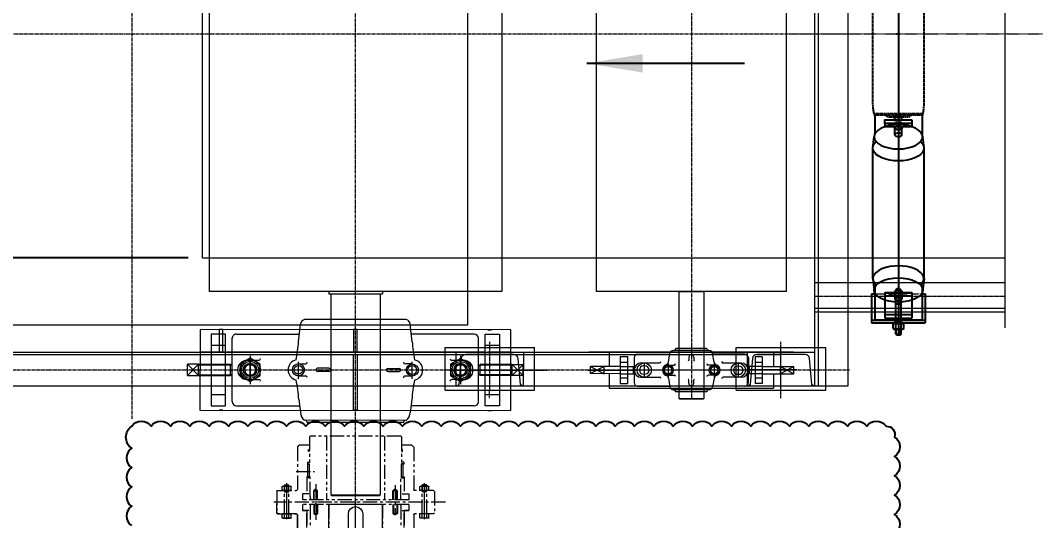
# Model space of a CAD drawing. Header units: millimetres. Extents: x -243837 to -5443, y 40 to 285140.
# Drawn here: x -73473 to -64342, y 53293 to 57757 of the extents above; entities that cross this region are included whole.
import ezdxf

# ---------------------------------------------------------------- set-up
doc = ezdxf.new("R2010")
doc.units = ezdxf.units.MM
for name, pattern in [('CENTER', [50.8, 31.75, -6.35, 6.35, -6.35]), ('CENTER2', [1.125, 0.75, -0.125, 0.125, -0.125]), ('DASHDOT2', [0.5, 0.25, -0.125, 0, -0.125]), ('HIDDEN', [0.375, 0.25, -0.125]), ('HIDDEN2', [0.1875, 0.125, -0.0625]), ('PHANTOM', [63.5, 31.75, -6.35, 6.35, -6.35, 6.35, -6.35])]:
    doc.linetypes.add(name, pattern=pattern)
for name, color, linetype, lineweight in [('DIM', 1, 'Continuous', 9), ('HID', 2, 'HIDDEN', 5), ('R-CENTER', 1, 'CENTER2', 5), ('R-HIDDEN', 3, 'HIDDEN', 9), ('R-OBJECT', 2, 'Continuous', 20)]:
    doc.layers.add(name, color=color, linetype=linetype, lineweight=lineweight)
for name, color, linetype in [('DWG', 7, 'Continuous'), ('object', 4, 'Continuous'), ('REF', 6, 'DASHDOT2')]:
    doc.layers.add(name, color=color, linetype=linetype)
doc.styles.add('KA', font='romans.shx', dxfattribs={"width": 0.7})
doc.dimstyles.new('Copy of rakesh4', dxfattribs={"dimscale": 160, "dimtxt": 2.5, "dimasz": 1, "dimexe": 0.8, "dimexo": 0.8, "dimgap": 1, "dimtad": 1, "dimdec": 0, "dimlfac": 0.25, "dimzin": 0, "dimdsep": 46, "dimtxsty": 'KA', "dimblk": 'OBLIQUE', "dimcen": 1.5, "dimclrd": 1, "dimclre": 1, "dimclrt": 2, "dimadec": 0, "dimazin": 0, "dimtfac": 1, "dimtdec": 0, "dimtmove": 0, "dimatfit": 2, "dimfxl": 0, "dimtolj": 1, "dimtzin": 0, "dimarcsym": 1})
doc.dimstyles.new('KAT', dxfattribs={"dimscale": 125, "dimtxt": 2.5, "dimasz": 2, "dimexe": 1, "dimexo": 0.06, "dimgap": 0.5, "dimtad": 1, "dimdec": 0, "dimzin": 0, "dimdsep": 46, "dimtxsty": 'KA', "dimcen": 1.5, "dimclrd": 1, "dimclre": 1, "dimclrt": 4, "dimadec": 0, "dimazin": 0, "dimtfac": 1, "dimtdec": 0, "dimtmove": 0, "dimatfit": 2, "dimfxl": 1.5, "dimtolj": 1, "dimtzin": 0, "dimarcsym": 0})

# ---------------------------------------------------------------- blocks, each defined once
blk = doc.blocks.new('_Oblique')
at = {"color": 0, "linetype": 'ByBlock', "lineweight": -2}
blk.add_line((-0.5, -0.5), (0.5, 0.5), dxfattribs=at)
blk = doc.blocks.new('*D305')
at = {"layer": 'DEFPOINTS', "color": 0, "transparency": 16777216}
for p in [(-76606.2, 59636.7), (-71847, 59636.7), (-71847, 55636.7)]:
    blk.add_point(p, dxfattribs=at)
at = {"layer": 'DIM', "color": 1, "lineweight": -2, "transparency": 16777216}
for p, q in [((-71975, 59636.7), (-76734.2, 59636.7)), ((-76606.2, 55636.7), (-76606.2, 59636.7)), ((-71975, 55636.7), (-76734.2, 55636.7))]:
    blk.add_line(p, q, dxfattribs=at)
at = {"layer": 'DIM', "color": 1, "lineweight": -2, "transparency": 16777216, "xscale": 160, "yscale": 160, "zscale": 160}
for p, rotation in [((-76606.2, 59636.7), 90), ((-76606.2, 55636.7), 270)]:
    blk.add_blockref('_Oblique', p, dxfattribs=dict(at, rotation=rotation))
at = {"layer": 'DIM', "color": 2, "transparency": 16777216, "insert": (-76606.2, 57636.7), "char_height": 400, "attachment_point": 5, "rotation": 90, "style": 'KA'}
blk.add_mtext('\\A1;1000\\P Belt Width', dxfattribs=at)
blk = doc.blocks.new('*D124')
at = {"layer": 'DEFPOINTS', "color": 0, "transparency": 16777216}
for p in [(-75527.8, 54636.7), (-79514.3, 51676.7), (-71331.7, 51676.7, 3.5)]:
    blk.add_point(p, dxfattribs=at)
at = {"layer": 'DIM', "color": 1, "lineweight": -2, "transparency": 16777216}
for p, q in [((-75655.8, 54636.7), (-79642.3, 54636.7)), ((-79514.3, 54636.7), (-79514.3, 51676.7)), ((-71459.7, 51676.7), (-79642.3, 51676.7))]:
    blk.add_line(p, q, dxfattribs=at)
at = {"layer": 'DIM', "color": 1, "lineweight": -2, "transparency": 16777216, "xscale": 160, "yscale": 160, "zscale": 160}
for p, rotation in [((-79514.3, 54636.7), 90), ((-79514.3, 51676.7), 270)]:
    blk.add_blockref('_Oblique', p, dxfattribs=dict(at, rotation=rotation))
at = {"layer": 'DIM', "color": 2, "transparency": 16777216, "insert": (-79874.3, 53156.7), "char_height": 400, "attachment_point": 5, "rotation": 90, "style": 'KA'}
blk.add_mtext('\\A1;*', dxfattribs=at)
blk = doc.blocks.new('IDLER')
at = {"layer": 'REF'}
h = blk.add_hatch(dxfattribs=at)
h.set_pattern_fill('ANSI31', color=6, scale=4, angle=90, style=0)
h.set_pattern_definition([(225, (309.9103, 250.7189), (-0.3535534, 0.3535534), [])])
h.paths.add_polyline_path([(9.5, 186), (9.5, 184.9), (7.1, 184.9), (7.1, 186)])
h.paths.add_polyline_path([(-7.1, 186), (-7.1, 184.9), (-9.5, 184.9), (-9.5, 186)])
at = {"color": 6}
for p, q in [((6, 670), (-6, 670)), ((-6, 670), (-6, 658.5)), ((-5.2, 670), (-5.2, 658.5)), ((5.2, 670), (5.2, 657.6)), ((6, 670), (6, 658.5)), ((60, 645), (-60, 645)), ((-60, 580), (-60, 645)), ((-12, 657.2), (-9.8, 658.5)), ((-12, 657.2), (-12, 646.5)), ((12, 646.5), (-12, 646.5)), ((-10, 646.5), (-10, 645)), ((9.8, 658.5), (-9.8, 658.5)), ((-7, 645), (-7, 639)), ((-7, 645), (-7, 639)), ((-6, 657.2), (-6, 646.5)), ((-6, 645), (-6, 642)), ((6, 642), (-6, 642)), ((-6, 640), (-6, 574)), ((-6, 640), (6, 640)), ((-5.2, 642), (-5.2, 640)), ((0, 631.9), (0, 655.5)), ((5.2, 642), (5.2, 640)), ((6, 657.2), (6, 646.5)), ((6, 645), (6, 642)), ((6, 640), (6, 574)), ((7, 645), (7, 639)), ((7, 645), (7, 638.8)), ((12, 657.2), (9.8, 658.5)), ((10, 646.5), (10, 645)), ((12, 657.2), (12, 646.5)), ((60, 580), (60, 645)), ((60, 639), (-60, 639)), ((-53, 565.9), (-53, 639)), ((-53, 639), (53, 639)), ((30, 634), (-30, 634)), ((-30, 577.2), (-30, 634)), ((30, 626), (-30, 626)), ((0, 634), (0, 639)), ((30, 577.2), (30, 634)), ((53, 565.9), (53, 639)), ((6, 602), (-6, 602)), ((-53, 580), (-60, 580)), ((-57.2, 546.2), (-54.1, 573)), ((30, 584.1), (-30, 584.1)), ((30, 577.2), (-30, 577.2)), ((-8, 575.8), (-8, 590.9)), ((8, 575.8), (8, 590.9)), ((60, 580), (53, 580)), ((57.2, 546.2), (54.2, 571.5)), ((-57.2, 546.2), (-57.2, 254.7)), ((57.2, 546.2), (57.2, 254.7)), ((-57.2, 254.7), (-54.2, 229.5)), ((57.2, 254.7), (54.2, 229.5)), ((-53, 181), (-53, 223.9)), ((-30, 206.9), (30, 206.9)), ((-30, 200), (-30, 206.9)), ((-8, 225.1), (-8, 210.1)), ((8, 225.1), (8, 210.1)), ((30, 200), (30, 206.9)), ((53, 181), (53, 223.9)), ((4.5, 192), (-4.5, 192)), ((0, 181), (0, 192))]:
    blk.add_line(p, q, dxfattribs=at)
at = {"color": 1, "linetype": 'CENTER2'}
for p, q in [((0, -672.7), (0, 672.7)), ((4.4, 0), (-4.4, 0))]:
    blk.add_line(p, q, dxfattribs=at)
at = {"color": 6}
blk.add_lwpolyline([(-30, 192), (-30, 200), (30, 200), (30, 192)], close=True, dxfattribs=at)
blk.add_circle((0, 574), 6, dxfattribs=at)
for centre, radius, start, end in [((0, 660.9), 10.9, 56.6036, 123.3964), ((-9, 654.3), 4.24, 45, 135), ((0, 643.5), 15, 66.4634, 113.5366), ((9, 654.3), 4.24, 45, 135)]:
    blk.add_arc(centre, radius, start, end, dxfattribs=at)
for centre, major_axis in [((0, 571.5), (-54.2, 0)), ((0, 591.7), (-7, 0)), ((0, 575.8), (-8, 0))]:
    blk.add_ellipse(centre, major_axis=major_axis, ratio=0.5, dxfattribs=at)
for centre, major_axis, start_param, end_param in [((0, 590.9), (-8, 0), 5.576234, 10.13173), ((0, 546.2), (-57.1, 0), 5.761132, 9.946831)]:
    blk.add_ellipse(centre, major_axis=major_axis, ratio=0.5, start_param=start_param, end_param=end_param, dxfattribs=at)
at = {"color": 6, "extrusion": (0, 0, -1)}
for centre, major_axis, start_param, end_param in [((0, 254.7), (-57.1, 0), 5.761132, 9.946831), ((0, 210.1), (-8, 0), 5.576234, 10.13173)]:
    blk.add_ellipse(centre, major_axis=major_axis, ratio=0.5, start_param=start_param, end_param=end_param, dxfattribs=at)
for centre, major_axis in [((0, 229.5), (-54.2, 0)), ((0, 225.1), (-8, 0)), ((0, 209.2), (-7, 0))]:
    blk.add_ellipse(centre, major_axis=major_axis, ratio=0.5, dxfattribs=at)
at = {"layer": 'DWG', "color": 6}
blk.add_line((20, 580), (14, 580), dxfattribs=at)
at = {"layer": 'HID', "color": 6, "ltscale": 0.5}
blk.add_line((53, 580), (-53, 580), dxfattribs=at)
at = {"layer": 'HID', "color": 6, "linetype": 'HIDDEN2'}
blk.add_line((14, 580), (10, 580), dxfattribs=at)
at = {"layer": 'HID', "color": 6}
blk.add_line((8, 192), (8, 200), dxfattribs=at)
at = {"layer": 'REF', "color": 6}
for p, q in [((-27.8, 181), (-27, 183.1)), ((-23.5, 184.9), (-27, 183.4)), ((-26.3, 181), (-27, 183.4)), ((-26.4, 181), (-27, 183.1)), ((-8, 184.9), (-23.5, 184.9)), ((-9.5, 186), (-9.5, 184.9)), ((9.5, 186), (-9.5, 186)), ((9.5, 184.9), (-9.5, 184.9)), ((-7, 200), (-8, 199)), ((-8, 199), (-7, 200)), ((-8, 199), (-8, 198)), ((-8, 198), (-8, 199)), ((-8, 199), (-4.5, 199)), ((-4.5, 199), (-8, 199)), ((-8, 192), (-8, 186)), ((8, 186), (-8, 186)), ((8, 184.9), (-8, 184.9)), ((-7.1, 186), (-7.1, 184.9)), ((7, 200), (-7, 200)), ((7, 200), (-7, 200)), ((-4.5, 200), (-4.5, 192)), ((4.5, 200), (4.5, 192)), ((8, 199), (4.5, 199)), ((8, 199), (4.5, 199)), ((7, 200), (8, 199)), ((7, 200), (8, 199)), ((8, 199), (7, 200)), ((7.1, 186), (7.1, 184.9)), ((8, 199), (8, 198)), ((8, 198), (8, 199)), ((8, 192), (8, 186)), ((23.5, 184.9), (8, 184.9)), ((9.5, 186), (9.5, 184.9)), ((23.5, 184.9), (27, 183.4)), ((26.3, 181), (27, 183.4)), ((26.4, 181), (27, 183.1)), ((27.8, 181), (27, 183.1)), ((-54.8, 178.6), (54.8, 178.6)), ((-54.2, 181), (54.2, 181)), ((-57.2, 158.1), (-57.2, -158.1)), ((57.2, 158.1), (57.2, -158.1))]:
    blk.add_line(p, q, dxfattribs=at)
for centre, start, end in [((32.8, 158.1), 165.2922, 180), ((-32.8, 158.1), 0, 14.7078)]:
    blk.add_arc(centre, 90, start, end, dxfattribs=at)
blk = doc.blocks.new('A$Cc3d96198')
at = {"layer": 'R-CENTER', "ltscale": 200}
blk.add_line((-0.3, 603.3), (-0.3, -5.7), dxfattribs=at)
at = {"layer": 'R-OBJECT', "linetype": 'Continuous'}
for p, q in [((-60.3, 220), (-60.3, 10)), ((59.7, 220), (59.7, 10)), ((-16.2, 199), (-16.2, 31)), ((15.8, 31), (15.8, 199)), ((59.7, 10), (-60.3, 10))]:
    blk.add_line(p, q, dxfattribs=at)
at = {"layer": 'R-OBJECT', "linetype": 'PHANTOM'}
for p, q in [((-60.3, 10), (-60.3, 152)), ((59.7, 10), (59.7, 152)), ((-130.3, 128), (-130.3, 33)), ((-130.3, 33), (-130.3, 128)), ((129.7, 33), (129.7, 128)), ((-108.8, 61.5), (-108.8, 23.8)), ((-108.8, 23.8), (-108.8, 61.5)), ((-101.3, 12), (-101.3, 61.5)), ((100.8, 12), (100.8, 61.5)), ((108.3, 23.8), (108.3, 61.5)), ((108.3, 61.5), (108.3, 23.8)), ((-174.3, 31), (-176.3, 29)), ((-176.3, 29), (-174.3, 31)), ((-176.3, -19), (-176.3, 29)), ((-176.3, 29), (-176.3, 8)), ((-132.3, 31), (-174.3, 31)), ((-174.3, 31), (-132.3, 31)), ((-164.1, 40.1), (-164.1, 31)), ((-164.1, 31), (-144.1, 31)), ((-161.6, 41), (-146.6, 41)), ((-159.1, 40.1), (-159.1, 31)), ((-159.1, 31), (-159.1, -33)), ((-149.1, 40.1), (-149.1, 31)), ((-149.1, 31), (-149.1, -33)), ((-144.1, 40.1), (-144.1, 31)), ((-130.3, 33), (-132.3, 31)), ((-132.3, 31), (-130.3, 33)), ((-118.4, 10), (-118.4, 23.8)), ((-118.4, 10), (-118.4, 23.8)), ((-104.3, 23.8), (-118.4, 23.8)), ((-118.4, 23.8), (-108.8, 23.8)), ((-93.8, 30), (-92.8, 31)), ((-93.8, 10), (-93.8, 30)), ((-93.8, 30), (-85.3, 30)), ((-92.8, 32), (-88.8, 32.3)), ((-92.8, 10), (-92.8, 32)), ((-92.8, 32), (-86.3, 32)), ((-88.8, 7.3), (-88.8, 34.3)), ((-86.3, 32), (-88.8, 32.3)), ((-86.3, 10), (-86.3, 32)), ((-85.3, 30), (-86.3, 31)), ((-85.3, 10), (-85.3, 30)), ((83.2, 30), (84.2, 31)), ((83.2, 10), (83.2, 30)), ((93.2, 30), (83.2, 30)), ((84.2, 32), (88.2, 32.3)), ((84.2, 10), (84.2, 32)), ((92.2, 32), (84.2, 32)), ((92.2, 32), (88.2, 32.3)), ((92.2, 10), (92.2, 32)), ((93.2, 30), (92.2, 31)), ((93.2, 10), (93.2, 30)), ((103.8, 23.8), (118.4, 23.8)), ((118.4, 23.8), (108.3, 23.8)), ((118.4, 10), (118.4, 23.8)), ((118.4, 10), (118.4, 23.8)), ((173.7, 31), (131.7, 31)), ((143.6, 40.1), (143.6, 31)), ((163.6, 31), (143.6, 31)), ((161.1, 41), (146.1, 41)), ((148.6, 40.1), (148.6, 31)), ((148.6, 31), (148.6, -33)), ((158.6, 40.1), (158.6, 31)), ((158.6, 31), (158.6, -33)), ((163.6, 40.1), (163.6, 31)), ((175.7, 29), (173.7, 31)), ((175.7, -19), (175.7, 29)), ((118.4, 10), (-118.4, 10)), ((-118.4, 10), (-118.4, 10)), ((118.4, 0), (-118.4, 0)), ((64.7, -142), (64.7, 0)), ((83.2, 0), (83.2, -20)), ((84.2, 0), (84.2, -22)), ((92.2, 0), (92.2, -22)), ((93.2, 0), (93.2, -20)), ((118.4, -13.8), (118.4, 0)), ((-176.3, -19), (-174.3, -21)), ((-174.3, -21), (-132.3, -21)), ((-164.1, -21.9), (-164.1, -30.1)), ((-161.6, -21), (-146.6, -21)), ((-159.1, -18), (-149.1, -18)), ((-159.1, -21.9), (-159.1, -30.1)), ((-158.4, -18), (-158.4, -33.8)), ((-149.9, -18), (-149.9, -33.8)), ((-149.1, -21.9), (-149.1, -30.1)), ((-144.1, -21.9), (-144.1, -30.1)), ((-132.3, -21), (-130.3, -23)), ((-118.4, -13.8), (-118.4, 0)), ((-104.3, -13.8), (-118.4, -13.8)), ((-108.8, -51.5), (-108.8, -13.8)), ((-101.3, -9), (-101.3, -51.5)), ((-93.8, 0), (-93.8, -20)), ((-93.8, -20), (-92.8, -21)), ((-93.8, -20), (-85.3, -20)), ((-92.8, 0), (-92.8, -22)), ((-88.8, -24.3), (-92.8, -22)), ((-92.8, -22), (-86.3, -22)), ((-88.8, -24.3), (-86.3, -22)), ((-86.3, 0), (-86.3, -22)), ((-85.3, -20), (-86.3, -21)), ((-85.3, 0), (-85.3, -20)), ((-65.3, -142), (-65.3, 0)), ((93.2, -20), (83.2, -20)), ((83.2, -20), (84.2, -21)), ((88.2, -24.3), (84.2, -22)), ((92.2, -22), (84.2, -22)), ((88.2, -24.3), (92.2, -22)), ((93.2, -20), (92.2, -21)), ((100.8, -2), (100.8, -51.5)), ((103.8, -13.8), (118.4, -13.8)), ((108.3, -51.5), (108.3, -13.8)), ((173.7, -21), (131.7, -21)), ((143.6, -21.9), (143.6, -30.1)), ((161.1, -21), (146.1, -21)), ((158.6, -18), (148.6, -18)), ((148.6, -21.9), (148.6, -30.1)), ((149.4, -18), (149.4, -33.8)), ((157.9, -18), (157.9, -33.8)), ((158.6, -21.9), (158.6, -30.1)), ((163.6, -21.9), (163.6, -30.1)), ((175.7, -19), (173.7, -21)), ((-161.6, -31), (-146.6, -31)), ((-159.1, -33), (-149.1, -33)), ((-159.1, -33), (-158.4, -33.8)), ((-158.4, -33.8), (-149.9, -33.8)), ((-149.9, -33.8), (-149.1, -33)), ((-130.3, -118), (-130.3, -23)), ((129.7, -118), (129.7, -23)), ((161.1, -31), (146.1, -31)), ((158.6, -33), (148.6, -33)), ((149.4, -33.8), (148.6, -33)), ((157.9, -33.8), (149.4, -33.8)), ((158.6, -33), (157.9, -33.8)), ((-132.7, -63.3), (-91.9, -63.3)), ((-101.3, -49.5), (-108.8, -49.5)), ((-101.3, -51.5), (-108.8, -51.5)), ((-106.7, -49.5), (-106.7, -80.6)), ((-103, -49.5), (-103, -80.6)), ((100.8, -49.5), (108.3, -49.5)), ((100.8, -51.5), (108.3, -51.5)), ((102.5, -49.5), (102.5, -80.6)), ((106.2, -49.5), (106.2, -80.6)), ((-107.9, -84), (-107.9, -79.6)), ((-107.9, -79.6), (-102.8, -79.6)), ((-107.9, -80.6), (-102.8, -80.6)), ((-107.9, -84), (-102.8, -84)), ((-102.8, -141), (-102.8, -79.6)), ((102.2, -141), (102.2, -79.6)), ((107.4, -79.6), (102.2, -79.6)), ((107.4, -80.6), (102.2, -80.6)), ((107.4, -84), (102.2, -84)), ((107.4, -84), (107.4, -79.6)), ((-105.2, -107.8), (-105.2, -112.9)), ((-102.8, -107.8), (-105.2, -107.8)), ((-105.2, -112.9), (-102.8, -112.9)), ((102.2, -107.8), (104.7, -107.8)), ((104.7, -112.9), (102.2, -112.9)), ((104.7, -107.8), (104.7, -112.9)), ((-130.3, -118), (-126.3, -122)), ((-102.8, -122), (-126.3, -122)), ((125.7, -122), (102.2, -122)), ((129.7, -118), (125.7, -122)), ((-102.8, -141), (-101.8, -142)), ((101.2, -142), (-101.8, -142)), ((102.2, -141), (101.2, -142))]:
    blk.add_line(p, q, dxfattribs=at)
at = {"layer": 'R-OBJECT', "ltscale": 0.5}
for p, q in [((-154.1, 42.8), (-154.1, -37.5)), ((153.6, 42.8), (153.6, -37.5))]:
    blk.add_line(p, q, dxfattribs=at)
at = {"layer": 'R-OBJECT', "linetype": 'CENTER'}
for p, q in [((-88.8, -35), (-88.8, 44.7)), ((88.2, -32.6), (88.2, 34.3)), ((200.5, 5), (-182.8, 5)), ((-0.3, 3.6), (-0.3, 6.4))]:
    blk.add_line(p, q, dxfattribs=at)
at = {"layer": 'R-OBJECT', "linetype": 'PHANTOM'}
for centre, radius, start, end in [((-161.6, 37.2), 3.85, 49.4595, 130.5405), ((-154.1, 27), 14, 69.0752, 110.9248), ((-146.6, 37.2), 3.85, 49.4595, 130.5405), ((131.7, 33), 2, 180, 270), ((146.1, 37.2), 3.85, 49.4595, 130.5405), ((153.6, 27), 14, 69.0752, 110.9248), ((161.1, 37.2), 3.85, 49.4595, 130.5405), ((-99.3, 12), 2, 180, 270), ((98.8, 12), 2, 270, 0), ((98.8, -2), 2, 0, 90), ((-161.6, -24.8), 3.85, 49.4595, 130.5405), ((-154.1, -35), 14, 69.0752, 110.9248), ((-146.6, -24.8), 3.85, 49.4595, 130.5405), ((-82.9, -8.4), 18.4, 152.9871, 181.9553), ((131.7, -23), 2, 90, 180), ((146.1, -24.8), 3.85, 49.4595, 130.5405), ((153.6, -35), 14, 69.0752, 110.9248), ((161.1, -24.8), 3.85, 49.4595, 130.5405), ((-161.6, -27.2), 3.85, 229.4595, 310.5405), ((-154.1, -17), 14, 249.0752, 290.9248), ((-146.6, -27.2), 3.85, 229.4595, 310.5405), ((146.1, -27.2), 3.85, 229.4595, 310.5405), ((153.6, -17), 14, 249.0752, 290.9248), ((161.1, -27.2), 3.85, 229.4595, 310.5405)]:
    blk.add_arc(centre, radius, start, end, dxfattribs=at)
at = {"layer": 'R-OBJECT', "linetype": 'Continuous'}
blk.add_arc((-0.3, 31), 16, 180, 0, dxfattribs=at)

msp = doc.modelspace()

# ---------------------------------------------------------------- linework, layer by layer
at = {"layer": 'object', "color": 6, "elevation": 775.75}
msp.add_lwpolyline([(-72478.84, 53247.2, -0.5205671), (-72478.84, 53420, -0.5205671), (-72478.84, 53592.8, -0.5205671), (-72478.84, 53765.6, -0.5205671), (-72478.84, 53938.4, -0.5205671), (-72478.84, 54134.46, -0.5205671), (-72306.04, 54134.46, -0.5205671), (-72133.24, 54134.46, -0.5205671), (-71960.44, 54134.46, -0.5205671), (-71787.64, 54134.46, -0.5205671), (-71614.84, 54134.46, -0.5205671), (-71442.04, 54134.46, -0.5205671), (-71269.24, 54134.46, -0.5205671), (-71096.44, 54134.46, -0.5205671), (-70923.64, 54134.46, -0.5205671), (-70750.84, 54134.46, -0.5205671), (-70578.04, 54134.46, -0.5205671), (-70405.24, 54134.46, -0.5205671), (-70232.44, 54134.46, -0.5205671), (-70059.64, 54134.46, -0.5205671), (-69886.84, 54134.46, -0.5205671), (-69714.04, 54134.46, -0.5205671), (-69541.24, 54134.46, -0.5205671), (-69368.44, 54134.46, -0.5205671), (-69195.64, 54134.46, -0.5205671), (-69022.84, 54134.46, -0.5205671), (-68850.04, 54134.46, -0.5205671), (-68677.24, 54134.46, -0.5205671), (-68504.44, 54134.46, -0.5205671), (-68331.64, 54134.46, -0.5205671), (-68158.84, 54134.46, -0.5205671), (-67986.04, 54134.46, -0.5205671), (-67813.24, 54134.46, -0.5205671), (-67640.44, 54134.46, -0.5205671), (-67467.64, 54134.46, -0.5205671), (-67294.83, 54134.46, -0.5205671), (-67122.03, 54134.46, -0.5205671), (-66949.23, 54134.46, -0.5205671), (-66776.43, 54134.46, -0.5205671), (-66603.63, 54134.46, -0.5205671), (-66430.83, 54134.46, -0.5205671), (-66258.03, 54134.46, -0.5205671), (-66085.23, 54134.46, -0.5205671), (-65912.43, 54134.46, -0.5205671), (-65739.63, 54134.46, -0.5205671), (-65663.01, 54038.29, -0.5205671), (-65663.01, 53865.49, -0.5205671), (-65663.01, 53692.69, -0.5205671), (-65663.01, 53519.89, -0.5205671), (-65663.01, 53347.08, -0.5205671), (-65663.01, 53174.28, -0.5205671)], format="xyb", dxfattribs=at)
at = {"layer": 'R-CENTER', "ltscale": 40}
for p, q in [((-70479.02, 53334.34, 847.55), (-70479.02, 61340.7, 738.58)), ((-72478.84, 61202.25, 788.67), (-72478.84, 54201, 788.67)), ((-67478.37, 60896.72, 738.58), (-67478.37, 54376.72, 738.58)), ((-75685.73, 57636.72, 738.58), (-65962.01, 57636.72, 738.58)), ((-75527.78, 54636.72, 738.58), (-66067.86, 54636.72, 738.58))]:
    msp.add_line(p, q, dxfattribs=at)
at = {"layer": 'R-CENTER', "ltscale": 0.3}
msp.add_line((-66570.87, 57636.72, 738.58), (-64341.72, 57636.72, 738.58), dxfattribs=at)
at = {"layer": 'R-CENTER', "ltscale": 10}
for p, q in [((-66378.37, 55296.66, 788.67), (-64675.48, 55296.64, 788.67)), ((-69281.05, 54385.09, 738.58), (-69280.71, 54887.67, 738.58)), ((-66679.02, 54385.43, 738.58), (-66679.02, 54888.01, 738.58)), ((-69688.93, 54636.73, 738.58), (-68771.11, 54636.03, 738.58)), ((-69687.07, 54636.72, 738.58), (-68769.25, 54636.72, 738.58))]:
    msp.add_line(p, q, dxfattribs=at)
at = {"layer": 'R-HIDDEN', "ltscale": 20}
for p, q in [((-66346.37, 60776.72, 738.58), (-66346.37, 54496.72, 738.58)), ((-66378.37, 55188.66, 788.67), (-64675.48, 55188.64, 788.67)), ((-74578.37, 54775.12, 738.58), (-66978.37, 54775.12, 738.58))]:
    msp.add_line(p, q, dxfattribs=at)
at = {"layer": 'R-OBJECT'}
for p, q in [((-66378.37, 60776.72, 738.58), (-66378.37, 54496.72, 738.58)), ((-66078.37, 54496.72, 738.58), (-66078.37, 60776.72, 738.58)), ((-71847.02, 55636.72, 738.58), (-71847.02, 59636.72, 738.58)), ((-71847.02, 55636.72, 738.58), (-64675.48, 55636.72, 738.58)), ((-69171.02, 55336.72, 738.58), (-71787.02, 55336.72, 738.58)), ((-70719.02, 55336.72, 738.58), (-70719.02, 55316.72, 738.58)), ((-70239.02, 55336.72, 738.58), (-70239.02, 55316.72, 738.58)), ((-66378.37, 55416.66, 788.67), (-64675.48, 55416.64, 788.67)), ((-70719.02, 55316.72, 738.58), (-70239.02, 55316.72, 738.58)), ((-70699.02, 55316.72, 738.58), (-70699.02, 53521.14, 847.55)), ((-70259.02, 55316.72, 738.58), (-70259.02, 53521.14, 847.55)), ((-66378.37, 55156.66, 788.67), (-64675.48, 55156.64, 788.67)), ((-70026.52, 55086.89, 738.58), (-70934.62, 55087.52, 738.58)), ((-71868.63, 54998.16, 738.58), (-71869.13, 54278.16, 738.58)), ((-69092.63, 54996.25, 738.58), (-71868.63, 54998.16, 738.58)), ((-71696.63, 54998.04, 738.58), (-71696.77, 54798.04, 738.58)), ((-71664.63, 54998.02, 738.58), (-71696.63, 54998.04, 738.58)), ((-71664.77, 54798.02, 738.58), (-71664.63, 54998.02, 738.58)), ((-70988.39, 54889.23, 738.58), (-70970.76, 55046, 738.58)), ((-70496.63, 54997.22, 738.58), (-70496.77, 54797.22, 738.58)), ((-70464.63, 54997.19, 738.58), (-70496.63, 54997.22, 738.58)), ((-70464.77, 54797.19, 738.58), (-70464.63, 54997.19, 738.58)), ((-69973.02, 54888.53, 738.58), (-69990.44, 55045.32, 738.58)), ((-69296.63, 54996.39, 738.58), (-69264.63, 54996.37, 738.58)), ((-69093.13, 54276.25, 738.58), (-69092.63, 54996.25, 738.58)), ((-71768.66, 54958.09, 738.58), (-71769.1, 54318.09, 738.58)), ((-71640.66, 54958, 738.58), (-71768.66, 54958.09, 738.58)), ((-71641.1, 54318, 738.58), (-71640.66, 54958, 738.58)), ((-71580.33, 54354.59, 738.58), (-71579.94, 54927.99, 738.58)), ((-71543.29, 54957.94, 738.58), (-70979.05, 54957.55, 738.58)), ((-69418.03, 54956.47, 738.58), (-69982.27, 54956.86, 738.58)), ((-69381.82, 54353.08, 738.58), (-69381.42, 54926.48, 738.58)), ((-69321.1, 54316.41, 738.58), (-69320.66, 54956.41, 738.58)), ((-69320.66, 54956.41, 738.58), (-69192.66, 54956.32, 738.58)), ((-69192.66, 54956.32, 738.58), (-69193.1, 54316.32, 738.58)), ((-75178.37, 54796.72, 738.58), (-66378.37, 54796.72, 738.58)), ((-69320.77, 54796.41, 738.58), (-71868.77, 54798.16, 738.58)), ((-71768.73, 54858.09, 738.58), (-71640.73, 54858, 738.58)), ((-71696.77, 54798.04, 738.58), (-71664.77, 54798.02, 738.58)), ((-70496.77, 54797.22, 738.58), (-70464.77, 54797.19, 738.58)), ((-69679.28, 54456.72, 738.58), (-69679.02, 54836.72, 738.58)), ((-69679.02, 54836.72, 738.58), (-68878.37, 54836.1, 738.58)), ((-69566.12, 54796.58, 738.58), (-69280.12, 54796.38, 738.58)), ((-69192.73, 54856.32, 738.58), (-69320.73, 54856.41, 738.58)), ((-69264.77, 54796.37, 738.58), (-69296.77, 54796.39, 738.58)), ((-69092.77, 54796.25, 738.58), (-69280.77, 54796.38, 738.58)), ((-69092.77, 54796.25, 738.58), (-69080.12, 54796.24, 738.58)), ((-69080.12, 54796.24, 738.58), (-68794.12, 54796.04, 738.58)), ((-67079.02, 54836.72, 738.58), (-66278.37, 54836.72, 738.58)), ((-67079.02, 54456.72, 738.58), (-67079.02, 54836.72, 738.58)), ((-66964.37, 54796.72, 738.58), (-66678.37, 54796.72, 738.58)), ((-66679.02, 54456.72, 738.58), (-66679.02, 54836.72, 738.58)), ((-66279.02, 54456.72, 738.58), (-66279.02, 54836.72, 738.58)), ((-71696.78, 54776.44, 738.58), (-71664.78, 54776.42, 738.58)), ((-71420.81, 54741.77, 738.58), (-71510.84, 54689.87, 738.58)), ((-71447.64, 54723.65, 738.58), (-71341.78, 54723.57, 738.58)), ((-71420.79, 54764.41, 738.58), (-71420.97, 54511.29, 738.58)), ((-71330.84, 54689.75, 738.58), (-71420.81, 54741.77, 738.58)), ((-71420.21, 54534.89, 738.58), (-71420.08, 54723.31, 738.58)), ((-70989.65, 54559.26, 738.58), (-70989.55, 54709.98, 738.58)), ((-70497.13, 54277.22, 738.58), (-70496.78, 54775.62, 738.58)), ((-70496.78, 54775.62, 738.58), (-70464.78, 54775.59, 738.58)), ((-70464.78, 54775.59, 738.58), (-70465.13, 54277.19, 738.58)), ((-69972.21, 54558.56, 738.58), (-69972.11, 54709.28, 738.58)), ((-69540.81, 54740.48, 738.58), (-69630.84, 54688.58, 738.58)), ((-69514, 54722.32, 738.58), (-69619.86, 54722.39, 738.58)), ((-69541.69, 54533.59, 738.58), (-69541.56, 54722.02, 738.58)), ((-69540.79, 54763.12, 738.58), (-69540.97, 54510, 738.58)), ((-69450.84, 54688.46, 738.58), (-69540.81, 54740.48, 738.58)), ((-69495.37, 54774.93, 738.58), (-69280.13, 54774.78, 738.58)), ((-69264.78, 54774.77, 738.58), (-69296.78, 54774.79, 738.58)), ((-66893.61, 54775.12, 738.58), (-66678.37, 54775.12, 738.58)), ((-71980.91, 54588.24, 738.58), (-71980.84, 54688.24, 738.58)), ((-71880.84, 54688.17, 738.58), (-71980.91, 54588.24, 738.58)), ((-71880.84, 54688.17, 738.58), (-71980.84, 54688.24, 738.58)), ((-71980.84, 54688.24, 738.58), (-71880.91, 54588.17, 738.58)), ((-71880.91, 54588.17, 738.58), (-71880.84, 54688.17, 738.58)), ((-71880.85, 54681.78, 738.58), (-71589.04, 54681.58, 738.58)), ((-71880.84, 54688.17, 738.58), (-71595.43, 54687.97, 738.58)), ((-71595.5, 54587.97, 738.58), (-71595.43, 54687.97, 738.58)), ((-71595.43, 54687.97, 738.58), (-71580.85, 54673.38, 738.58)), ((-71580.9, 54602.54, 738.58), (-71580.85, 54673.38, 738.58)), ((-71510.84, 54689.87, 738.58), (-71510.91, 54585.95, 738.58)), ((-71427.43, 54681.82, 738.58), (-71412.78, 54681.81, 738.58)), ((-71330.91, 54585.83, 738.58), (-71330.84, 54689.75, 738.58)), ((-70989.56, 54691.67, 738.58), (-70925.56, 54691.63, 738.58)), ((-70718.4, 54622.92, 738.58), (-70817.85, 54622.99, 738.58)), ((-70718.38, 54651.81, 738.58), (-70817.83, 54651.88, 738.58)), ((-70188.87, 54622.56, 738.58), (-70089.42, 54622.49, 738.58)), ((-70188.85, 54651.45, 738.58), (-70089.4, 54651.38, 738.58)), ((-69972.12, 54690.97, 738.58), (-70036.13, 54691.01, 738.58)), ((-69630.84, 54688.58, 738.58), (-69630.92, 54584.66, 738.58)), ((-69534.26, 54680.51, 738.58), (-69548.92, 54680.52, 738.58)), ((-69450.92, 54584.53, 738.58), (-69450.84, 54688.46, 738.58)), ((-69380.9, 54601.03, 738.58), (-69380.86, 54671.86, 738.58)), ((-69366.26, 54686.44, 738.58), (-69380.86, 54671.86, 738.58)), ((-69080.85, 54679.85, 738.58), (-69372.66, 54680.05, 738.58)), ((-69366.33, 54586.44, 738.58), (-69366.26, 54686.44, 738.58)), ((-69080.85, 54686.24, 738.58), (-69366.26, 54686.44, 738.58)), ((-69080.91, 54586.24, 738.58), (-69080.85, 54686.24, 738.58)), ((-68980.85, 54686.17, 738.58), (-69080.91, 54586.24, 738.58)), ((-69080.85, 54686.24, 738.58), (-68980.85, 54686.17, 738.58)), ((-69080.85, 54686.24, 738.58), (-68980.91, 54586.17, 738.58)), ((-68980.91, 54586.17, 738.58), (-68980.85, 54686.17, 738.58)), ((-71980.91, 54588.24, 738.58), (-71595.5, 54587.97, 738.58)), ((-71880.91, 54594.56, 738.58), (-71589.1, 54594.36, 738.58)), ((-71595.5, 54587.97, 738.58), (-71580.9, 54602.54, 738.58)), ((-71510.91, 54585.95, 738.58), (-71420.95, 54533.93, 738.58)), ((-71447.75, 54552.09, 738.58), (-71341.89, 54552.02, 738.58)), ((-71427.5, 54593.9, 738.58), (-71412.84, 54593.89, 738.58)), ((-71420.95, 54533.93, 738.58), (-71330.91, 54585.83, 738.58)), ((-70989.64, 54583.44, 738.58), (-70925.63, 54583.39, 738.58)), ((-69972.19, 54582.74, 738.58), (-70036.2, 54582.78, 738.58)), ((-69630.92, 54584.66, 738.58), (-69540.95, 54532.63, 738.58)), ((-69514.12, 54550.76, 738.58), (-69619.98, 54550.84, 738.58)), ((-69534.32, 54592.59, 738.58), (-69548.98, 54592.6, 738.58)), ((-69540.95, 54532.63, 738.58), (-69450.92, 54584.53, 738.58)), ((-69366.33, 54586.44, 738.58), (-69380.9, 54601.03, 738.58)), ((-69080.91, 54592.63, 738.58), (-69372.72, 54592.83, 738.58)), ((-68980.91, 54586.17, 738.58), (-69366.33, 54586.44, 738.58)), ((-75178.37, 54496.72, 738.58), (-66978.37, 54496.72, 738.58)), ((-69679.28, 54456.72, 738.58), (-68879.02, 54456.1, 738.58)), ((-69092.98, 54496.25, 738.58), (-69080.32, 54496.24, 738.58)), ((-69080.32, 54496.24, 738.58), (-68794.32, 54496.04, 738.58)), ((-67079.02, 54456.72, 738.58), (-66279.02, 54456.72, 738.58)), ((-66378.37, 54496.72, 738.58), (-66078.37, 54496.72, 738.58)), ((-71769.03, 54418.09, 738.58), (-71641.03, 54418, 738.58)), ((-70987.03, 54373.47, 738.58), (-70971.3, 54259.09, 738.58)), ((-69975.09, 54372.77, 738.58), (-69990.98, 54258.41, 738.58)), ((-69193.03, 54416.32, 738.58), (-69321.03, 54416.41, 738.58)), ((-71869.13, 54278.16, 738.58), (-69093.13, 54276.25, 738.58)), ((-71769.1, 54318.09, 738.58), (-71641.1, 54318, 738.58)), ((-71665.13, 54278.02, 738.58), (-71697.13, 54278.04, 738.58)), ((-71543.73, 54317.94, 738.58), (-70979.49, 54317.55, 738.58)), ((-70465.13, 54277.19, 738.58), (-70497.13, 54277.22, 738.58)), ((-69418.47, 54316.47, 738.58), (-69982.71, 54316.86, 738.58)), ((-69193.1, 54316.32, 738.58), (-69321.1, 54316.41, 738.58)), ((-69297.13, 54276.39, 738.58), (-69265.13, 54276.37, 738.58)), ((-70027.14, 54186.89, 738.58), (-70935.24, 54187.51, 738.58)), ((-70913.98, 54174.04, 738.58), (-70913.98, 54174.43, 738.58)), ((-70054.95, 54166.91, 738.58), (-70907.45, 54167.5, 738.58)), ((-70048.41, 54173.44, 738.58), (-70048.41, 54173.84, 738.58)), ((-70695.02, 53517.14, 847.55), (-70699.02, 53521.14, 847.55)), ((-70699.02, 53521.14, 847.55), (-70259.02, 53521.14, 847.55)), ((-70695.02, 53517.14, 847.55), (-70263.02, 53517.14, 847.55)), ((-70259.02, 53521.14, 847.55), (-70263.02, 53517.14, 847.55))]:
    msp.add_line(p, q, dxfattribs=at)
at = {"layer": 'R-OBJECT', "linetype": 'Continuous'}
for p, q in [((-64675.48, 55011.79, 788.67), (-64675.48, 60261.65, 788.67)), ((-71787.02, 59936.72, 738.58), (-71787.02, 55336.72, 738.58)), ((-69171.02, 59936.72, 738.58), (-69171.02, 55336.72, 738.58)), ((-68326.37, 55336.72, 738.58), (-68326.37, 59936.72, 738.58)), ((-66630.37, 55336.72, 738.58), (-66630.37, 59936.72, 738.58)), ((-66630.37, 55336.72, 738.58), (-68326.37, 55336.72, 738.58)), ((-68879.02, 54456.1, 738.58), (-68879.02, 54836.1, 738.58)), ((-66566.12, 54794.79, 738.58), (-68394.12, 54796.04, 738.58)), ((-68214.12, 54795.92, 738.58), (-68214.21, 54667.92, 738.58)), ((-68214.12, 54795.92, 738.58), (-66746.12, 54794.91, 738.58)), ((-67320.2, 54810.78, 738.58), (-67640.02, 54811, 738.58)), ((-67622.06, 54822.35, 738.58), (-67622.06, 54822.02, 738.58)), ((-67343.65, 54827.67, 738.58), (-67616.54, 54827.86, 738.58)), ((-67338.14, 54822.16, 738.58), (-67338.14, 54821.82, 738.58)), ((-66746.12, 54794.91, 738.58), (-66746.21, 54666.91, 738.58)), ((-68114.15, 54755.85, 738.58), (-68114.31, 54515.85, 738.58)), ((-68114.18, 54705.85, 738.58), (-68050.18, 54705.81, 738.58)), ((-68114.15, 54755.85, 738.58), (-68050.15, 54755.81, 738.58)), ((-68050.15, 54755.81, 738.58), (-68050.31, 54515.81, 738.58)), ((-67990.15, 54747.04, 738.58), (-67990.3, 54524.49, 738.58)), ((-67959.22, 54777.93, 738.58), (-67671.81, 54777.73, 738.58)), ((-67926.51, 54699.4, 738.58), (-67764.06, 54699.28, 738.58)), ((-67900.18, 54701.57, 738.58), (-67900.27, 54569.84, 738.58)), ((-67683.89, 54707.61, 738.58), (-67670.5, 54785.34, 738.58)), ((-67502.73, 54750.5, 738.58), (-67502.75, 54724.77, 738.58)), ((-67457.57, 54750.47, 738.58), (-67457.58, 54724.73, 738.58)), ((-67276.46, 54707.33, 738.58), (-67289.75, 54785.08, 738.58)), ((-67001.04, 54777.27, 738.58), (-67288.45, 54777.47, 738.58)), ((-67033.86, 54698.78, 738.58), (-67196.31, 54698.89, 738.58)), ((-67060.18, 54700.99, 738.58), (-67060.27, 54569.26, 738.58)), ((-66970.15, 54746.34, 738.58), (-66970.3, 54523.79, 738.58)), ((-66910.15, 54755.02, 738.58), (-66910.31, 54515.02, 738.58)), ((-66846.18, 54704.98, 738.58), (-66910.18, 54705.02, 738.58)), ((-66846.15, 54754.98, 738.58), (-66910.15, 54755.02, 738.58)), ((-66846.15, 54754.98, 738.58), (-66846.31, 54514.98, 738.58)), ((-68404.01, 54636.05, 738.58), (-67976.82, 54635.76, 738.58)), ((-68379.42, 54604.03, 738.58), (-68379.38, 54668.03, 738.58)), ((-68259.38, 54667.95, 738.58), (-68379.42, 54604.03, 738.58)), ((-68114.21, 54667.85, 738.58), (-68379.38, 54668.03, 738.58)), ((-68379.38, 54668.03, 738.58), (-68259.42, 54603.95, 738.58)), ((-68259.42, 54603.95, 738.58), (-68259.38, 54667.95, 738.58)), ((-68114.21, 54667.85, 738.58), (-68050.21, 54667.81, 738.58)), ((-68050.21, 54667.81, 738.58), (-67998.21, 54667.77, 738.58)), ((-66963.64, 54635.06, 738.58), (-68006.82, 54635.78, 738.58)), ((-67998.21, 54667.77, 738.58), (-67998.25, 54603.77, 738.58)), ((-67990.24, 54611.77, 738.58), (-67998.25, 54603.77, 738.58)), ((-67998.21, 54667.77, 738.58), (-67990.21, 54659.77, 738.58)), ((-67990.24, 54611.77, 738.58), (-67990.21, 54659.77, 738.58)), ((-67906.38, 54672.8, 738.58), (-67894.02, 54672.79, 738.58)), ((-67900.19, 54694.93, 738.58), (-67900.27, 54576.48, 738.58)), ((-67686.22, 54695.25, 738.58), (-67686.31, 54574.45, 738.58)), ((-67686.23, 54681.22, 738.58), (-67632.23, 54681.18, 738.58)), ((-67274.16, 54680.93, 738.58), (-67328.17, 54680.97, 738.58)), ((-67274.15, 54694.97, 738.58), (-67274.23, 54574.17, 738.58)), ((-67054.02, 54672.21, 738.58), (-67066.38, 54672.22, 738.58)), ((-67060.19, 54694.36, 738.58), (-67060.27, 54575.9, 738.58)), ((-66538.79, 54634.77, 738.58), (-66983.64, 54635.07, 738.58)), ((-66536.93, 54636.72, 738.58), (-66981.78, 54636.72, 738.58)), ((-66970.24, 54611.06, 738.58), (-66970.21, 54659.06, 738.58)), ((-66970.24, 54611.06, 738.58), (-66962.25, 54603.06, 738.58)), ((-66962.21, 54667.06, 738.58), (-66970.21, 54659.06, 738.58)), ((-66962.21, 54667.06, 738.58), (-66962.25, 54603.06, 738.58)), ((-66910.21, 54667.02, 738.58), (-66962.21, 54667.06, 738.58)), ((-66846.21, 54666.98, 738.58), (-66910.21, 54667.02, 738.58)), ((-66846.21, 54666.98, 738.58), (-66563.38, 54666.78, 738.58)), ((-66683.42, 54602.87, 738.58), (-66683.38, 54666.87, 738.58)), ((-66563.38, 54666.78, 738.58), (-66683.42, 54602.87, 738.58)), ((-66683.38, 54666.87, 738.58), (-66563.42, 54602.78, 738.58)), ((-66563.42, 54602.78, 738.58), (-66563.38, 54666.78, 738.58)), ((-68114.25, 54603.85, 738.58), (-68379.42, 54604.03, 738.58)), ((-68214.25, 54603.92, 738.58), (-68214.34, 54475.92, 738.58)), ((-68114.31, 54515.85, 738.58), (-68050.31, 54515.81, 738.58)), ((-68114.28, 54565.85, 738.58), (-68050.28, 54565.81, 738.58)), ((-68114.25, 54603.85, 738.58), (-68050.25, 54603.81, 738.58)), ((-68050.25, 54603.81, 738.58), (-67998.25, 54603.77, 738.58)), ((-67926.6, 54572.05, 738.58), (-67764.15, 54571.94, 738.58)), ((-67906.44, 54598.62, 738.58), (-67894.07, 54598.61, 738.58)), ((-67686.3, 54589.9, 738.58), (-67632.29, 54589.86, 738.58)), ((-67683.99, 54563.51, 738.58), (-67670.7, 54485.75, 738.58)), ((-67502.89, 54520.36, 738.58), (-67502.87, 54546.1, 738.58)), ((-67457.72, 54520.33, 738.58), (-67457.71, 54546.07, 738.58)), ((-67274.22, 54589.61, 738.58), (-67328.23, 54589.65, 738.58)), ((-67276.56, 54563.22, 738.58), (-67289.96, 54485.49, 738.58)), ((-67033.94, 54571.44, 738.58), (-67196.4, 54571.55, 738.58)), ((-67054.07, 54598.03, 738.58), (-67066.44, 54598.04, 738.58)), ((-66910.25, 54603.02, 738.58), (-66962.25, 54603.06, 738.58)), ((-66846.31, 54514.98, 738.58), (-66910.31, 54515.02, 738.58)), ((-66846.28, 54564.98, 738.58), (-66910.28, 54565.02, 738.58)), ((-66846.25, 54602.98, 738.58), (-66910.25, 54603.02, 738.58)), ((-66846.25, 54602.98, 738.58), (-66563.42, 54602.78, 738.58)), ((-66746.25, 54602.91, 738.58), (-66746.34, 54474.91, 738.58)), ((-68394.32, 54496.04, 738.58), (-66279.02, 54494.59, 738.58)), ((-68214.34, 54475.92, 738.58), (-66746.34, 54474.91, 738.58)), ((-67959.42, 54493.56, 738.58), (-67672.01, 54493.37, 738.58)), ((-67320.44, 54459.83, 738.58), (-67640.26, 54460.05, 738.58)), ((-67622.32, 54448.67, 738.58), (-67622.32, 54449.01, 738.58)), ((-67343.91, 54442.97, 738.58), (-67616.81, 54443.16, 738.58)), ((-67338.39, 54448.48, 738.58), (-67338.39, 54448.81, 738.58)), ((-67001.23, 54492.9, 738.58), (-67288.65, 54493.1, 738.58)), ((-67590.4, 54381.49, 738.58), (-67370.4, 54381.34, 738.58))]:
    msp.add_line(p, q, dxfattribs=at)
at = {"layer": 'R-OBJECT', "ltscale": 10, "elevation": 788.67}
msp.add_lwpolyline([(-74878.84, 60236.72), (-69478.84, 60236.72), (-69478.84, 55036.72), (-74878.84, 55036.72)], close=True, dxfattribs=at)
at = {"layer": 'R-OBJECT', "linetype": 'Continuous', "elevation": 1615.2}
for points in [[(-67368.37, 55336.72), (-67368.37, 54382.72), (-67374.37, 54376.72), (-67582.37, 54376.72), (-67588.37, 54382.72), (-67588.37, 55336.72)], [(-67724.34, 54635.58), (-67705.28, 54668.55), (-67667.2, 54668.52), (-67648.18, 54635.53), (-67667.25, 54602.57), (-67705.33, 54602.59)], [(-67236.11, 54635.25), (-67255.13, 54668.24), (-67293.21, 54668.27), (-67312.27, 54635.3), (-67293.25, 54602.31), (-67255.17, 54602.28)]]:
    msp.add_lwpolyline(points, close=True, dxfattribs=at)
at = {"layer": 'R-OBJECT', "elevation": 738.58}
for points in [[(-68989.41, 54496.18, -0.3888787), (-69005.34, 54510.8), (-69025.07, 54738.09, 0.3888787), (-69064.89, 54774.63), (-69495.37, 54774.93, 0.3888787), (-69535.24, 54738.44), (-69555.28, 54511.17, -0.3888787), (-69571.23, 54496.58), (-69580.32, 54496.59), (-69580.12, 54796.59), (-68980.12, 54796.17), (-68980.32, 54496.17)], [(-66387.46, 54496.72, -0.3888787), (-66403.4, 54511.33), (-66423.28, 54738.61, 0.3888787), (-66463.13, 54775.12), (-66893.61, 54775.12, 0.3888787), (-66933.46, 54738.61), (-66953.34, 54511.33, -0.3888787), (-66969.28, 54496.72), (-66978.37, 54496.72), (-66978.37, 54796.72), (-66378.37, 54796.72), (-66378.37, 54496.72)]]:
    msp.add_lwpolyline(points, format="xyb", close=True, dxfattribs=at)
at = {"layer": 'R-OBJECT'}
for centre, radius in [((-71420.88, 54637.85, 738.58), 90), ((-71420.88, 54637.85, 738.58), 76), ((-71420.88, 54637.85, 738.58), 60), ((-69540.88, 54636.56, 738.58), 90), ((-69540.88, 54636.56, 738.58), 76), ((-69540.88, 54636.56, 738.58), 60), ((-70989.6, 54637.55, 738.58), 54.12), ((-70989.6, 54637.55, 738.58), 39.09), ((-69972.16, 54636.85, 738.58), 54.12), ((-69972.16, 54636.85, 738.58), 39.09)]:
    msp.add_circle(centre, radius, dxfattribs=at)
at = {"layer": 'R-OBJECT', "linetype": 'Continuous'}
for centre, radius in [((-67900.23, 54635.7, 1615.2), 64), ((-67060.23, 54635.13, 1615.2), 64), ((-67686.26, 54635.56, 1615.2), 45.66), ((-67686.26, 54635.56, 1615.2), 32.98), ((-67274.19, 54635.27, 1615.2), 45.66), ((-67274.19, 54635.27, 1615.2), 32.98)]:
    msp.add_circle(centre, radius, dxfattribs=at)
at = {"layer": 'R-OBJECT'}
for centre, radius, start, end in [((-70922.82, 55040.76, 738.58), 48.23, 104.171464, 173.76859), ((-70038.39, 55040.15, 738.58), 48.23, 6.152581, 75.749706), ((-71543.31, 54921.3, 738.58), 36.63, 89.960585, 179.960585), ((-72068.19, 54953.53, 738.58), 1081.71, 347.939159, 356.592107), ((-68893.14, 54951.34, 738.58), 1081.71, 183.329064, 191.982012), ((-69418.06, 54919.84, 738.58), 36.63, 359.960585, 89.960585), ((-71447.7, 54637.87, 738.58), 85.78, 89.960585, 269.960585), ((-71341.77, 54738.23, 738.58), 14.65, 269.960585, 359.960585), ((-70989.6, 54637.55, 738.58), 92.31, 102.994456, 256.926715), ((-70925.55, 54706.28, 738.58), 14.65, 269.960585, 359.960585), ((-70036.12, 54705.67, 738.58), 14.65, 179.960585, 269.960585), ((-69972.16, 54636.85, 738.58), 92.31, 282.994456, 76.926715), ((-69619.85, 54737.04, 738.58), 14.65, 179.960585, 269.960585), ((-69514.06, 54636.54, 738.58), 85.78, 269.960585, 89.960585), ((-71427.46, 54637.86, 738.58), 43.96, 89.960585, 269.960585), ((-71420.88, 54637.85, 738.58), 50, 229.515819, 215.123973), ((-71412.81, 54637.85, 738.58), 43.96, 269.960585, 89.960585), ((-70817.84, 54637.44, 738.58), 14.44, 89.960585, 269.960585), ((-70718.39, 54637.37, 738.58), 14.44, 269.960585, 89.960585), ((-70188.86, 54637, 738.58), 14.44, 89.960585, 269.960585), ((-70089.41, 54636.94, 738.58), 14.44, 269.960585, 89.960585), ((-69548.95, 54636.56, 738.58), 43.96, 89.960585, 269.960585), ((-69540.88, 54636.56, 738.58), 50, 229.515819, 215.123973), ((-69534.29, 54636.55, 738.58), 43.96, 269.960585, 89.960585), ((-71341.9, 54537.37, 738.58), 14.65, 359.960585, 89.960585), ((-71769.51, 54356.78, 738.58), 782.66, 1.221952, 14.114384), ((-70925.64, 54568.74, 738.58), 14.65, 359.960585, 89.960585), ((-70036.21, 54568.13, 738.58), 14.65, 89.960585, 179.960585), ((-69192.63, 54355, 738.58), 782.66, 165.806787, 178.699218), ((-69619.99, 54536.18, 738.58), 14.65, 89.960585, 179.960585), ((-71543.7, 54354.57, 738.58), 36.63, 179.960585, 269.960585), ((-69418.45, 54353.11, 738.58), 36.63, 269.960585, 359.960585), ((-70873.99, 54263.24, 738.58), 97.4, 182.444409, 231.030375), ((-70088.29, 54262.7, 738.58), 97.4, 308.890796, 357.476762), ((-70927.05, 54174.44, 738.58), 13.07, 359.960585, 89.960585), ((-70907.45, 54174.03, 738.58), 6.53, 179.960585, 269.960585), ((-70054.95, 54173.45, 738.58), 6.53, 269.960585, 359.960585), ((-70035.35, 54173.83, 738.58), 13.07, 89.960585, 179.960585)]:
    msp.add_arc(centre, radius, start, end, dxfattribs=at)
at = {"layer": 'R-OBJECT', "linetype": 'Continuous'}
for centre, radius, start, end in [((-67640.04, 54780.1, 1615.2), 30.91, 89.960585, 170.222948), ((-67633.09, 54822.03, 1615.2), 11.03, 269.960585, 359.960585), ((-67616.55, 54822.35, 1615.2), 5.51, 89.960585, 179.960585), ((-67343.65, 54822.16, 1615.2), 5.51, 359.960585, 89.960585), ((-67327.11, 54821.82, 1615.2), 11.03, 179.960585, 269.960585), ((-67320.22, 54779.88, 1615.2), 30.91, 9.698223, 89.960585), ((-67926.56, 54635.72, 1615.2), 63.67, 89.960585, 269.960585), ((-67959.24, 54747.02, 1615.2), 30.91, 89.960585, 179.960585), ((-67764.05, 54711.65, 1615.2), 12.36, 269.960585, 359.960585), ((-67714.35, 54712.86, 1615.2), 30.91, 289.971115, 350.222948), ((-67508.93, 54724.77, 1615.2), 6.18, 269.960585, 359.960585), ((-67480.15, 54750.49, 1615.2), 22.58, 359.960585, 179.960585), ((-67451.4, 54724.73, 1615.2), 6.18, 179.960585, 269.960585), ((-67246, 54712.53, 1615.2), 30.91, 189.698223, 249.950056), ((-67196.3, 54711.26, 1615.2), 12.36, 179.960585, 269.960585), ((-67033.9, 54635.11, 1615.2), 63.67, 269.960585, 89.960585), ((-67001.06, 54746.36, 1615.2), 30.91, 359.960585, 89.960585), ((-67906.41, 54635.71, 1615.2), 37.09, 89.960585, 269.960585), ((-67894.05, 54635.7, 1615.2), 37.09, 269.960585, 89.960585), ((-67686.26, 54635.56, 1615.2), 51.33, 109.971115, 249.950056), ((-67632.22, 54693.54, 1615.2), 12.36, 269.960585, 359.960585), ((-67328.16, 54693.33, 1615.2), 12.36, 179.960585, 269.960585), ((-67274.19, 54635.27, 1615.2), 51.33, 289.971115, 69.950056), ((-67066.41, 54635.13, 1615.2), 37.09, 89.960585, 269.960585), ((-67054.05, 54635.12, 1615.2), 37.09, 269.960585, 89.960585), ((-67959.4, 54524.47, 1615.2), 30.91, 179.960585, 269.960585), ((-67764.15, 54559.57, 1615.2), 12.36, 359.960585, 89.960585), ((-67714.46, 54558.3, 1615.2), 30.91, 9.698223, 69.950056), ((-67632.3, 54577.5, 1615.2), 12.36, 359.960585, 89.960585), ((-67509.05, 54546.1, 1615.2), 6.18, 359.960585, 89.960585), ((-67480.31, 54520.34, 1615.2), 22.58, 179.960585, 359.960585), ((-67451.52, 54546.06, 1615.2), 6.18, 89.960585, 179.960585), ((-67328.24, 54577.29, 1615.2), 12.36, 89.960585, 179.960585), ((-67246.1, 54557.98, 1615.2), 30.91, 109.971115, 170.222948), ((-67196.41, 54559.18, 1615.2), 12.36, 89.960585, 179.960585), ((-67001.21, 54523.81, 1615.2), 30.91, 269.960585, 359.960585), ((-67640.24, 54490.96, 1615.2), 30.91, 189.698223, 269.960585), ((-67633.35, 54449.01, 1615.2), 11.03, 359.960585, 89.960585), ((-67616.81, 54448.67, 1615.2), 5.51, 179.960585, 269.960585), ((-67343.91, 54448.48, 1615.2), 5.51, 269.960585, 359.960585), ((-67327.37, 54448.8, 1615.2), 11.03, 89.960585, 179.960585), ((-67320.42, 54490.74, 1615.2), 30.91, 269.960585, 350.222948)]:
    msp.add_arc(centre, radius, start, end, dxfattribs=at)

# ---------------------------------------------------------------- block references
at = {"yscale": 4, "zscale": 4, "rotation": 180}
for name, p, xscale in [('IDLER', (-65629.5, 57636.72, 738.58), 4), ('A$Cc3d96198', (-70478.02, 53476.72, 742.06), -4)]:
    msp.add_blockref(name, p, dxfattribs=dict(at, xscale=xscale))

# ---------------------------------------------------------------- dimensions: what is measured, and where the dimension line sits
at = {"layer": 'DIM'}
dim = msp.add_linear_dim(base=(-76606.17, 59636.72, 738.58), p1=(-71847.02, 55636.72, 738.58), p2=(-71847.02, 59636.72, 738.58), angle=270, text='<>\\X Belt Width', dimstyle='Copy of rakesh4', dxfattribs=at)
dim.commit()
dim.dimension.update_dxf_attribs({"geometry": '*D305', "text_midpoint": (-76606.17, 57636.72, 738.58), "dimtype": 160})
dim = msp.add_linear_dim(base=(-79514.3, 51676.72, 738.58), p1=(-75527.78, 54636.72, 738.58), p2=(-71331.66, 51676.72, 742.06), angle=270, text='*', dimstyle='Copy of rakesh4', dxfattribs=at)
dim.commit()
dim.dimension.update_dxf_attribs({"geometry": '*D124', "text_midpoint": (-79874.3, 53156.72, 738.58)})

# ---------------------------------------------------------------- leaders
msp.add_leader([(-68413.94, 57374.61, 938.93), (-67005.25, 57374.61, 938.93)], dimstyle='KAT', override={"dimasz": 4, "dimexo": 1, "dimlfac": 0.25, "dimfxl": 0.18, "dimarcsym": 1})

doc.saveas('drawing.dxf')
